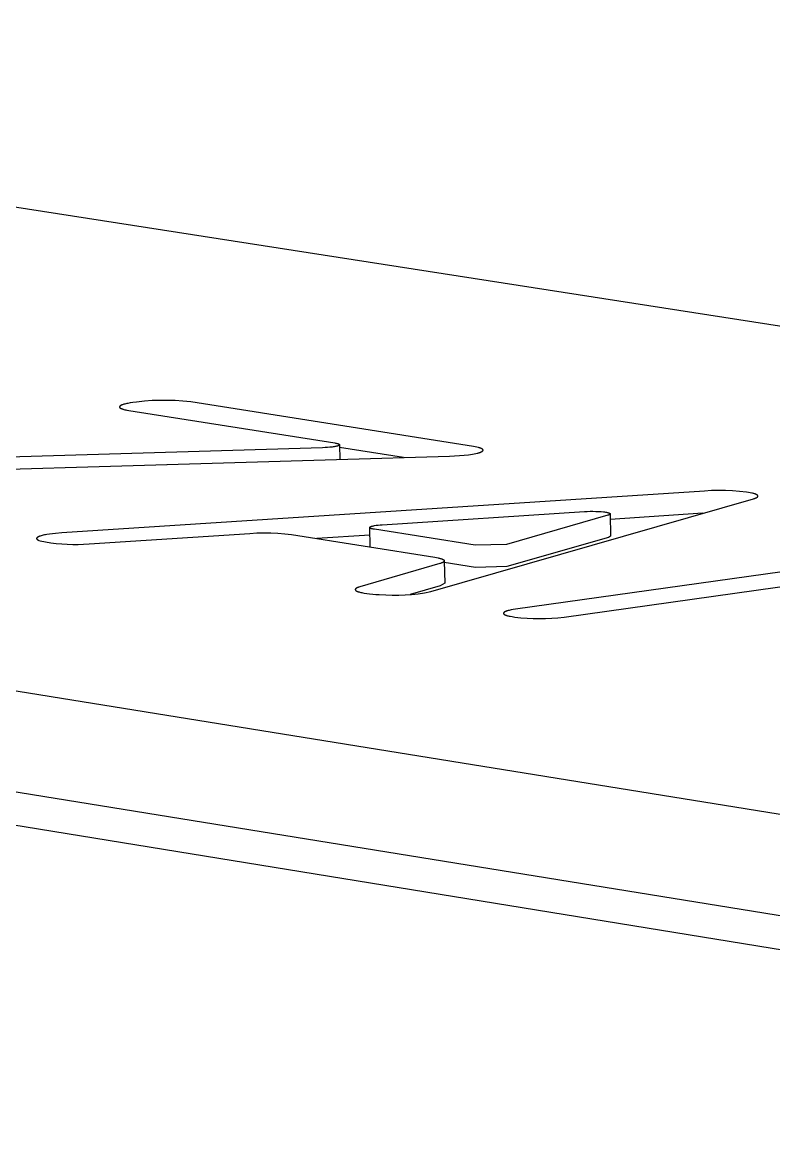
# Model space of a CAD drawing. Header units: millimetres. Extents: x 1287 to 5317, y -239 to 2577.
# Drawn here: x 2157.06 to 2182.46, y 955.5 to 993.4 of the extents above; entities that cross this region are included whole.
import ezdxf

# ---------------------------------------------------------------- set-up
doc = ezdxf.new("R2010")
doc.units = ezdxf.units.MM
doc.header["$MEASUREMENT"] = 0
doc.layers.add('Domyślny', color=7, linetype='Continuous', true_color=0x000000)
doc.layers.add('Utwórz2D linie widoczne', color=7, linetype='Continuous', true_color=0x000000)

msp = doc.modelspace()

# ---------------------------------------------------------------- linework, layer by layer
at = {"layer": 'Domyślny'}
msp.add_line((2020.561, 992.732), (2228.07, 959.308), dxfattribs=at)
at = {"layer": 'Utwórz2D linie widoczne'}
for p, q in [((2066.03, 1001.297), (2294.632, 965.694)), ((2226.588, 956.048), (2019.031, 989.711)), ((2015.368, 989.235), (2222.889, 955.502)), ((2160.46, 980.472), (2160.446, 980.468)), ((2160.488, 980.481), (2160.46, 980.472)), ((2160.519, 980.49), (2160.488, 980.481)), ((2160.552, 980.498), (2160.519, 980.49)), ((2160.588, 980.506), (2160.552, 980.498)), ((2160.625, 980.513), (2160.588, 980.506)), ((2160.705, 980.528), (2160.625, 980.513)), ((2160.789, 980.54), (2160.705, 980.528)), ((2160.92, 980.558), (2160.789, 980.54)), ((2161.181, 980.586), (2160.92, 980.558)), ((2161.442, 980.604), (2161.181, 980.586)), ((2161.703, 980.613), (2161.442, 980.604)), ((2161.965, 980.614), (2161.703, 980.613)), ((2162.226, 980.605), (2161.965, 980.614)), ((2162.487, 980.587), (2162.226, 980.605)), ((2162.748, 980.56), (2162.487, 980.587)), ((2172.317, 979.052), (2162.748, 980.56)), ((2160.342, 980.397), (2160.341, 980.396)), ((2160.341, 980.396), (2160.341, 980.394)), ((2160.341, 980.394), (2160.341, 980.393)), ((2160.341, 980.393), (2160.341, 980.392)), ((2160.341, 980.392), (2160.341, 980.391)), ((2160.341, 980.391), (2160.341, 980.39)), ((2160.341, 980.39), (2160.341, 980.388)), ((2160.341, 980.388), (2160.342, 980.387)), ((2160.343, 980.401), (2160.342, 980.399)), ((2160.342, 980.399), (2160.342, 980.398)), ((2160.342, 980.398), (2160.342, 980.397)), ((2160.342, 980.387), (2160.342, 980.386)), ((2160.342, 980.386), (2160.342, 980.385)), ((2160.342, 980.385), (2160.342, 980.383)), ((2160.342, 980.383), (2160.343, 980.382)), ((2160.344, 980.403), (2160.343, 980.402)), ((2160.343, 980.402), (2160.343, 980.401)), ((2160.343, 980.382), (2160.343, 980.381)), ((2160.343, 980.381), (2160.344, 980.38)), ((2160.345, 980.406), (2160.344, 980.404)), ((2160.344, 980.404), (2160.344, 980.403)), ((2160.344, 980.38), (2160.344, 980.379)), ((2160.344, 980.379), (2160.345, 980.377)), ((2160.346, 980.408), (2160.345, 980.407)), ((2160.345, 980.407), (2160.345, 980.406)), ((2160.345, 980.377), (2160.346, 980.376)), ((2160.347, 980.409), (2160.346, 980.408)), ((2160.346, 980.376), (2160.346, 980.375)), ((2160.346, 980.375), (2160.347, 980.374)), ((2160.348, 980.412), (2160.347, 980.41)), ((2160.347, 980.41), (2160.347, 980.409)), ((2160.347, 980.374), (2160.348, 980.373)), ((2160.349, 980.413), (2160.348, 980.412)), ((2160.348, 980.373), (2160.349, 980.371)), ((2160.35, 980.414), (2160.349, 980.413)), ((2160.349, 980.371), (2160.35, 980.37)), ((2160.351, 980.415), (2160.35, 980.414)), ((2160.35, 980.37), (2160.351, 980.369)), ((2160.352, 980.417), (2160.351, 980.415)), ((2160.351, 980.369), (2160.352, 980.368)), ((2160.353, 980.418), (2160.352, 980.417)), ((2160.352, 980.368), (2160.353, 980.367)), ((2160.355, 980.419), (2160.353, 980.418)), ((2160.353, 980.367), (2160.354, 980.365)), ((2160.354, 980.365), (2160.355, 980.364)), ((2160.356, 980.42), (2160.355, 980.419)), ((2160.355, 980.364), (2160.356, 980.363)), ((2160.357, 980.421), (2160.356, 980.42)), ((2160.356, 980.363), (2160.358, 980.362)), ((2160.358, 980.423), (2160.357, 980.421)), ((2160.36, 980.424), (2160.358, 980.423)), ((2160.358, 980.362), (2160.359, 980.361)), ((2160.359, 980.361), (2160.36, 980.359)), ((2160.361, 980.425), (2160.36, 980.424)), ((2160.36, 980.359), (2160.362, 980.358)), ((2160.364, 980.428), (2160.361, 980.425)), ((2160.362, 980.358), (2160.363, 980.357)), ((2160.363, 980.357), (2160.366, 980.355)), ((2160.367, 980.43), (2160.364, 980.428)), ((2160.366, 980.355), (2160.37, 980.352)), ((2160.371, 980.432), (2160.367, 980.43)), ((2160.37, 980.352), (2160.373, 980.35)), ((2160.375, 980.435), (2160.371, 980.432)), ((2160.373, 980.35), (2160.377, 980.348)), ((2160.378, 980.437), (2160.375, 980.435)), ((2160.377, 980.348), (2160.381, 980.346)), ((2160.383, 980.44), (2160.378, 980.437)), ((2160.381, 980.346), (2160.385, 980.343)), ((2160.387, 980.442), (2160.383, 980.44)), ((2160.385, 980.343), (2160.389, 980.341)), ((2160.391, 980.444), (2160.387, 980.442)), ((2160.389, 980.341), (2160.394, 980.339)), ((2160.396, 980.447), (2160.391, 980.444)), ((2160.394, 980.339), (2160.403, 980.334)), ((2160.401, 980.449), (2160.396, 980.447)), ((2160.411, 980.454), (2160.401, 980.449)), ((2160.403, 980.334), (2160.414, 980.33)), ((2160.422, 980.459), (2160.411, 980.454)), ((2160.414, 980.33), (2160.425, 980.326)), ((2160.434, 980.463), (2160.422, 980.459)), ((2160.425, 980.326), (2160.436, 980.322)), ((2160.446, 980.468), (2160.434, 980.463)), ((2160.436, 980.322), (2160.449, 980.317)), ((2160.449, 980.317), (2160.461, 980.313)), ((2160.461, 980.313), (2160.489, 980.305)), ((2160.489, 980.305), (2160.519, 980.298)), ((2160.519, 980.298), (2160.551, 980.291)), ((2160.551, 980.291), (2160.585, 980.284)), ((2160.585, 980.284), (2160.657, 980.271)), ((2160.657, 980.271), (2167.619, 979.173)), ((2167.211, 979.011), (2144.716, 978.341)), ((2167.294, 979.015), (2167.211, 979.011)), ((2167.377, 979.019), (2167.294, 979.015)), ((2167.456, 979.026), (2167.377, 979.019)), ((2167.531, 979.034), (2167.456, 979.026)), ((2167.565, 979.039), (2167.531, 979.034)), ((2167.597, 979.044), (2167.565, 979.039)), ((2167.627, 979.049), (2167.597, 979.044)), ((2167.619, 979.173), (2167.646, 979.168)), ((2167.654, 979.055), (2167.627, 979.049)), ((2167.646, 979.168), (2167.671, 979.163)), ((2167.679, 979.06), (2167.654, 979.055)), ((2167.671, 979.163), (2167.693, 979.158)), ((2167.69, 979.063), (2167.679, 979.06)), ((2167.701, 979.066), (2167.69, 979.063)), ((2167.693, 979.158), (2167.704, 979.156)), ((2167.71, 979.069), (2167.701, 979.066)), ((2167.704, 979.156), (2167.714, 979.153)), ((2167.72, 979.072), (2167.71, 979.069)), ((2167.714, 979.153), (2167.723, 979.15)), ((2167.728, 979.075), (2167.72, 979.072)), ((2167.723, 979.15), (2167.732, 979.147)), ((2167.736, 979.078), (2167.728, 979.075)), ((2167.732, 979.147), (2167.74, 979.144)), ((2167.743, 979.081), (2167.736, 979.078)), ((2167.74, 979.144), (2167.743, 979.143)), ((2167.743, 979.143), (2167.747, 979.141)), ((2167.746, 979.082), (2167.743, 979.081)), ((2167.75, 979.084), (2167.746, 979.082)), ((2167.747, 979.141), (2167.75, 979.14)), ((2167.75, 979.14), (2167.753, 979.138)), ((2167.753, 979.085), (2167.75, 979.084)), ((2167.753, 979.138), (2167.756, 979.136)), ((2167.756, 979.087), (2167.753, 979.085)), ((2167.756, 979.136), (2167.759, 979.135)), ((2167.758, 979.088), (2167.756, 979.087)), ((2167.761, 979.09), (2167.758, 979.088)), ((2167.759, 979.135), (2167.762, 979.133)), ((2167.763, 979.091), (2167.761, 979.09)), ((2167.762, 979.133), (2167.763, 979.133)), ((2167.763, 979.133), (2167.764, 979.132)), ((2167.764, 979.092), (2167.763, 979.091)), ((2167.764, 979.132), (2167.765, 979.131)), ((2167.766, 979.093), (2167.764, 979.092)), ((2167.765, 979.131), (2167.767, 979.13)), ((2167.767, 979.094), (2167.766, 979.093)), ((2167.767, 979.13), (2167.768, 979.129)), ((2167.768, 979.095), (2167.767, 979.094)), ((2167.768, 979.129), (2167.769, 979.129)), ((2167.769, 979.095), (2167.768, 979.095)), ((2167.769, 979.129), (2167.77, 979.128)), ((2167.77, 979.097), (2167.769, 979.096)), ((2167.769, 979.096), (2167.769, 979.095)), ((2167.77, 979.128), (2167.77, 979.127)), ((2167.77, 979.127), (2167.771, 979.126)), ((2167.771, 979.098), (2167.77, 979.097)), ((2167.771, 979.126), (2167.772, 979.125)), ((2167.772, 979.099), (2167.771, 979.098)), ((2167.772, 979.125), (2167.773, 979.125)), ((2167.773, 979.099), (2167.772, 979.099)), ((2167.773, 979.125), (2167.774, 979.124)), ((2167.774, 979.101), (2167.773, 979.1)), ((2167.773, 979.1), (2167.773, 979.099)), ((2167.774, 979.124), (2167.774, 979.123)), ((2167.774, 979.123), (2167.774, 979.123)), ((2167.774, 979.123), (2167.775, 979.123)), ((2167.775, 979.102), (2167.774, 979.101)), ((2167.774, 979.101), (2167.774, 979.101)), ((2167.775, 979.123), (2167.775, 979.122)), ((2167.775, 979.122), (2167.775, 979.122)), ((2167.775, 979.122), (2167.775, 979.121)), ((2167.775, 979.121), (2167.776, 979.121)), ((2167.776, 979.103), (2167.775, 979.103)), ((2167.775, 979.103), (2167.775, 979.102)), ((2167.775, 979.102), (2167.775, 979.102)), ((2167.776, 979.121), (2167.776, 979.12)), ((2167.776, 979.12), (2167.776, 979.12)), ((2167.776, 979.12), (2167.776, 979.12)), ((2167.776, 979.12), (2167.777, 979.119)), ((2167.777, 979.105), (2167.776, 979.104)), ((2167.776, 979.104), (2167.776, 979.104)), ((2167.776, 979.104), (2167.776, 979.103)), ((2167.776, 979.103), (2167.776, 979.103)), ((2167.777, 979.119), (2167.777, 979.119)), ((2167.777, 979.119), (2167.777, 979.118)), ((2167.777, 979.118), (2167.777, 979.118)), ((2167.777, 979.118), (2167.777, 979.118)), ((2167.777, 979.118), (2167.778, 979.117)), ((2167.778, 979.107), (2167.777, 979.107)), ((2167.777, 979.107), (2167.777, 979.106)), ((2167.777, 979.106), (2167.777, 979.106)), ((2167.777, 979.106), (2167.777, 979.105)), ((2167.777, 979.105), (2167.777, 979.105)), ((2167.777, 979.105), (2167.777, 979.105)), ((2167.778, 979.117), (2167.778, 979.117)), ((2167.778, 979.117), (2167.778, 979.116)), ((2167.778, 979.116), (2167.778, 979.116)), ((2167.778, 979.116), (2167.778, 979.116)), ((2167.778, 979.116), (2167.778, 979.115)), ((2167.778, 979.115), (2167.778, 979.115)), ((2167.778, 979.115), (2167.778, 979.114)), ((2167.778, 979.114), (2167.778, 979.114)), ((2167.778, 979.114), (2167.778, 979.114)), ((2167.778, 979.114), (2167.778, 979.113)), ((2167.778, 979.113), (2167.779, 979.113)), ((2167.779, 979.111), (2167.778, 979.111)), ((2167.778, 979.111), (2167.778, 979.11)), ((2167.778, 979.11), (2167.778, 979.11)), ((2167.778, 979.11), (2167.778, 979.109)), ((2167.778, 979.109), (2167.778, 979.109)), ((2167.778, 979.109), (2167.778, 979.109)), ((2167.778, 979.109), (2167.778, 979.108)), ((2167.778, 979.108), (2167.778, 979.108)), ((2167.778, 979.108), (2167.778, 979.107)), ((2167.778, 979.107), (2167.778, 979.107)), ((2167.779, 979.113), (2167.779, 979.112)), ((2167.779, 979.112), (2167.779, 979.112)), ((2167.779, 979.112), (2167.779, 979.112)), ((2167.779, 979.112), (2167.779, 979.111)), ((2167.779, 979.109), (2167.789, 978.617)), ((2169.942, 978.682), (2167.78, 979.023)), ((2172.37, 979.043), (2172.317, 979.052)), ((2172.42, 979.033), (2172.37, 979.043)), ((2172.465, 979.023), (2172.42, 979.033)), ((2172.486, 979.017), (2172.465, 979.023)), ((2172.506, 979.012), (2172.486, 979.017)), ((2172.525, 979.006), (2172.506, 979.012)), ((2172.542, 979), (2172.525, 979.006)), ((2172.558, 978.994), (2172.542, 979)), ((2172.565, 978.991), (2172.558, 978.994)), ((2172.573, 978.988), (2172.565, 978.991)), ((2172.579, 978.985), (2172.573, 978.988)), ((2172.586, 978.982), (2172.579, 978.985)), ((2172.592, 978.979), (2172.586, 978.982)), ((2172.597, 978.976), (2172.592, 978.979)), ((2172.603, 978.973), (2172.597, 978.976)), ((2172.605, 978.971), (2172.603, 978.973)), ((2172.608, 978.97), (2172.605, 978.971)), ((2172.61, 978.968), (2172.608, 978.97)), ((2172.612, 978.966), (2172.61, 978.968)), ((2172.614, 978.965), (2172.612, 978.966)), ((2172.616, 978.963), (2172.614, 978.965)), ((2172.618, 978.962), (2172.616, 978.963)), ((2172.62, 978.96), (2172.618, 978.962)), ((2172.622, 978.958), (2172.62, 978.96)), ((2172.623, 978.957), (2172.622, 978.958)), ((2172.625, 978.955), (2172.623, 978.957)), ((2172.626, 978.954), (2172.625, 978.955)), ((2148.968, 978.056), (2171.503, 978.728)), ((2171.503, 978.728), (2171.669, 978.735)), ((2171.669, 978.735), (2171.835, 978.745)), ((2171.835, 978.745), (2171.994, 978.758)), ((2171.994, 978.758), (2172.142, 978.775)), ((2172.142, 978.775), (2172.21, 978.784)), ((2172.21, 978.784), (2172.275, 978.794)), ((2172.275, 978.794), (2172.334, 978.804)), ((2172.334, 978.804), (2172.389, 978.815)), ((2172.389, 978.815), (2172.438, 978.826)), ((2172.438, 978.826), (2172.46, 978.832)), ((2172.46, 978.832), (2172.481, 978.838)), ((2172.481, 978.838), (2172.501, 978.844)), ((2172.501, 978.844), (2172.519, 978.849)), ((2172.519, 978.849), (2172.536, 978.855)), ((2172.536, 978.855), (2172.552, 978.861)), ((2172.552, 978.861), (2172.559, 978.864)), ((2172.559, 978.864), (2172.566, 978.867)), ((2172.566, 978.867), (2172.573, 978.87)), ((2172.573, 978.87), (2172.579, 978.873)), ((2172.579, 978.873), (2172.585, 978.876)), ((2172.585, 978.876), (2172.591, 978.879)), ((2172.591, 978.879), (2172.596, 978.882)), ((2172.596, 978.882), (2172.602, 978.886)), ((2172.602, 978.886), (2172.606, 978.889)), ((2172.606, 978.889), (2172.609, 978.89)), ((2172.609, 978.89), (2172.611, 978.892)), ((2172.611, 978.892), (2172.613, 978.893)), ((2172.613, 978.893), (2172.615, 978.895)), ((2172.615, 978.895), (2172.617, 978.897)), ((2172.617, 978.897), (2172.619, 978.898)), ((2172.619, 978.898), (2172.62, 978.9)), ((2172.62, 978.9), (2172.622, 978.901)), ((2172.622, 978.901), (2172.624, 978.903)), ((2172.624, 978.903), (2172.625, 978.905)), ((2172.625, 978.905), (2172.627, 978.906)), ((2172.627, 978.953), (2172.626, 978.954)), ((2172.628, 978.952), (2172.627, 978.953)), ((2172.627, 978.906), (2172.628, 978.908)), ((2172.628, 978.951), (2172.628, 978.952)), ((2172.629, 978.95), (2172.628, 978.951)), ((2172.628, 978.909), (2172.629, 978.91)), ((2172.628, 978.908), (2172.628, 978.909)), ((2172.629, 978.949), (2172.629, 978.95)), ((2172.63, 978.949), (2172.629, 978.949)), ((2172.629, 978.91), (2172.63, 978.91)), ((2172.631, 978.948), (2172.63, 978.949)), ((2172.63, 978.911), (2172.631, 978.912)), ((2172.63, 978.91), (2172.63, 978.911)), ((2172.631, 978.947), (2172.631, 978.948)), ((2172.632, 978.946), (2172.631, 978.947)), ((2172.631, 978.913), (2172.632, 978.914)), ((2172.631, 978.912), (2172.631, 978.913)), ((2172.632, 978.945), (2172.632, 978.946)), ((2172.633, 978.945), (2172.632, 978.945)), ((2172.632, 978.914), (2172.633, 978.915)), ((2172.632, 978.914), (2172.632, 978.914)), ((2172.633, 978.944), (2172.633, 978.945)), ((2172.633, 978.943), (2172.633, 978.944)), ((2172.634, 978.942), (2172.633, 978.943)), ((2172.633, 978.917), (2172.634, 978.918)), ((2172.633, 978.916), (2172.633, 978.917)), ((2172.633, 978.915), (2172.633, 978.916)), ((2172.634, 978.941), (2172.634, 978.942)), ((2172.635, 978.94), (2172.634, 978.941)), ((2172.634, 978.941), (2172.634, 978.941)), ((2172.634, 978.919), (2172.635, 978.92)), ((2172.634, 978.918), (2172.634, 978.919)), ((2172.634, 978.918), (2172.634, 978.918)), ((2172.635, 978.939), (2172.635, 978.94)), ((2172.635, 978.938), (2172.635, 978.939)), ((2172.635, 978.937), (2172.635, 978.938)), ((2172.636, 978.936), (2172.635, 978.937)), ((2172.635, 978.922), (2172.635, 978.923)), ((2172.635, 978.923), (2172.636, 978.923)), ((2172.635, 978.921), (2172.635, 978.922)), ((2172.635, 978.92), (2172.635, 978.921)), ((2172.636, 978.935), (2172.636, 978.936)), ((2172.636, 978.936), (2172.636, 978.936)), ((2172.636, 978.934), (2172.636, 978.935)), ((2172.636, 978.933), (2172.636, 978.934)), ((2172.636, 978.932), (2172.636, 978.933)), ((2172.636, 978.931), (2172.636, 978.932)), ((2172.636, 978.932), (2172.636, 978.932)), ((2172.636, 978.93), (2172.636, 978.931)), ((2172.636, 978.929), (2172.636, 978.93)), ((2172.636, 978.928), (2172.636, 978.929)), ((2172.636, 978.927), (2172.636, 978.928)), ((2172.636, 978.926), (2172.636, 978.927)), ((2172.636, 978.927), (2172.636, 978.927)), ((2172.636, 978.925), (2172.636, 978.926)), ((2172.636, 978.924), (2172.636, 978.925)), ((2172.636, 978.923), (2172.636, 978.924)), ((2180.128, 977.546), (2158.389, 976.13)), ((2180.364, 977.559), (2180.128, 977.546)), ((2180.6, 977.565), (2180.364, 977.559)), ((2180.837, 977.562), (2180.6, 977.565)), ((2181.073, 977.552), (2180.837, 977.562)), ((2181.309, 977.534), (2181.073, 977.552)), ((2181.544, 977.508), (2181.309, 977.534)), ((2181.615, 977.497), (2181.544, 977.508)), ((2181.673, 977.487), (2181.615, 977.497)), ((2181.728, 977.477), (2181.673, 977.487)), ((2181.753, 977.471), (2181.728, 977.477)), ((2181.777, 977.465), (2181.753, 977.471)), ((2181.799, 977.459), (2181.777, 977.465)), ((2181.82, 977.453), (2181.799, 977.459)), ((2181.839, 977.446), (2181.82, 977.453)), ((2181.848, 977.443), (2181.839, 977.446)), ((2181.857, 977.44), (2181.848, 977.443)), ((2181.865, 977.436), (2181.857, 977.44)), ((2170.871, 974.142), (2181.784, 977.285)), ((2181.784, 977.285), (2181.805, 977.291)), ((2181.805, 977.291), (2181.824, 977.298)), ((2181.824, 977.298), (2181.842, 977.304)), ((2181.842, 977.304), (2181.851, 977.308)), ((2181.851, 977.308), (2181.859, 977.311)), ((2181.859, 977.311), (2181.867, 977.314)), ((2181.873, 977.433), (2181.865, 977.436)), ((2181.867, 977.314), (2181.874, 977.318)), ((2181.88, 977.429), (2181.873, 977.433)), ((2181.874, 977.318), (2181.881, 977.321)), ((2181.887, 977.426), (2181.88, 977.429)), ((2181.881, 977.321), (2181.888, 977.325)), ((2181.894, 977.422), (2181.887, 977.426)), ((2181.888, 977.325), (2181.894, 977.328)), ((2181.897, 977.421), (2181.894, 977.422)), ((2181.894, 977.328), (2181.897, 977.33)), ((2181.9, 977.419), (2181.897, 977.421)), ((2181.897, 977.33), (2181.9, 977.332)), ((2181.903, 977.417), (2181.9, 977.419)), ((2181.9, 977.332), (2181.903, 977.334)), ((2181.905, 977.415), (2181.903, 977.417)), ((2181.903, 977.334), (2181.905, 977.335)), ((2181.908, 977.414), (2181.905, 977.415)), ((2181.905, 977.335), (2181.908, 977.337)), ((2181.91, 977.412), (2181.908, 977.414)), ((2181.908, 977.337), (2181.91, 977.339)), ((2181.913, 977.41), (2181.91, 977.412)), ((2181.91, 977.339), (2181.913, 977.341)), ((2181.915, 977.408), (2181.913, 977.41)), ((2181.913, 977.341), (2181.915, 977.343)), ((2181.917, 977.406), (2181.915, 977.408)), ((2181.915, 977.343), (2181.917, 977.344)), ((2181.919, 977.405), (2181.917, 977.406)), ((2181.917, 977.344), (2181.919, 977.346)), ((2181.921, 977.403), (2181.919, 977.405)), ((2181.919, 977.346), (2181.921, 977.348)), ((2181.922, 977.402), (2181.921, 977.403)), ((2181.921, 977.348), (2181.922, 977.35)), ((2181.923, 977.401), (2181.922, 977.402)), ((2181.922, 977.35), (2181.923, 977.351)), ((2181.923, 977.4), (2181.923, 977.401)), ((2181.924, 977.399), (2181.923, 977.4)), ((2181.923, 977.351), (2181.924, 977.352)), ((2181.925, 977.398), (2181.924, 977.399)), ((2181.924, 977.352), (2181.925, 977.353)), ((2181.926, 977.397), (2181.925, 977.398)), ((2181.925, 977.353), (2181.926, 977.353)), ((2181.927, 977.396), (2181.926, 977.397)), ((2181.926, 977.397), (2181.926, 977.397)), ((2181.926, 977.354), (2181.927, 977.355)), ((2181.926, 977.353), (2181.926, 977.354)), ((2181.928, 977.395), (2181.927, 977.396)), ((2181.927, 977.355), (2181.928, 977.356)), ((2181.928, 977.394), (2181.928, 977.395)), ((2181.929, 977.393), (2181.928, 977.394)), ((2181.928, 977.357), (2181.929, 977.358)), ((2181.928, 977.356), (2181.928, 977.357)), ((2181.929, 977.392), (2181.929, 977.393)), ((2181.93, 977.391), (2181.929, 977.392)), ((2181.929, 977.359), (2181.93, 977.36)), ((2181.929, 977.358), (2181.929, 977.359)), ((2181.931, 977.39), (2181.93, 977.391)), ((2181.93, 977.361), (2181.931, 977.362)), ((2181.93, 977.36), (2181.93, 977.361)), ((2181.931, 977.389), (2181.931, 977.39)), ((2181.931, 977.388), (2181.931, 977.389)), ((2181.932, 977.387), (2181.931, 977.388)), ((2181.931, 977.362), (2181.931, 977.363)), ((2181.931, 977.363), (2181.932, 977.363)), ((2181.932, 977.386), (2181.932, 977.387)), ((2181.933, 977.386), (2181.932, 977.386)), ((2181.932, 977.365), (2181.933, 977.366)), ((2181.932, 977.364), (2181.932, 977.365)), ((2181.932, 977.363), (2181.932, 977.364)), ((2181.933, 977.385), (2181.933, 977.386)), ((2181.933, 977.384), (2181.933, 977.385)), ((2181.933, 977.383), (2181.933, 977.384)), ((2181.934, 977.382), (2181.933, 977.383)), ((2181.933, 977.368), (2181.934, 977.369)), ((2181.933, 977.367), (2181.933, 977.368)), ((2181.933, 977.366), (2181.933, 977.367)), ((2181.934, 977.381), (2181.934, 977.382)), ((2181.934, 977.38), (2181.934, 977.381)), ((2181.934, 977.379), (2181.934, 977.38)), ((2181.934, 977.378), (2181.934, 977.379)), ((2181.934, 977.377), (2181.934, 977.378)), ((2181.934, 977.376), (2181.934, 977.377)), ((2181.934, 977.375), (2181.934, 977.376)), ((2181.934, 977.374), (2181.934, 977.375)), ((2181.934, 977.375), (2181.934, 977.375)), ((2181.934, 977.373), (2181.934, 977.374)), ((2181.934, 977.372), (2181.934, 977.373)), ((2181.934, 977.371), (2181.934, 977.372)), ((2181.934, 977.37), (2181.934, 977.371)), ((2181.934, 977.369), (2181.934, 977.37)), ((2169.225, 976.406), (2176.068, 976.852)), ((2176.86, 976.727), (2173.426, 975.74)), ((2176.068, 976.852), (2176.157, 976.857)), ((2176.157, 976.857), (2176.253, 976.86)), ((2176.253, 976.86), (2176.352, 976.861)), ((2176.352, 976.861), (2176.45, 976.859)), ((2176.45, 976.859), (2176.545, 976.855)), ((2176.545, 976.855), (2176.633, 976.85)), ((2176.633, 976.85), (2176.711, 976.842)), ((2176.711, 976.842), (2176.745, 976.838)), ((2176.745, 976.838), (2176.777, 976.833)), ((2176.777, 976.833), (2176.806, 976.828)), ((2176.806, 976.828), (2176.833, 976.823)), ((2176.833, 976.823), (2176.846, 976.82)), ((2176.846, 976.82), (2176.857, 976.817)), ((2176.857, 976.817), (2176.869, 976.814)), ((2176.871, 976.73), (2176.86, 976.727)), ((2176.869, 976.814), (2176.879, 976.811)), ((2176.88, 976.733), (2176.871, 976.73)), ((2176.879, 976.811), (2176.889, 976.807)), ((2176.889, 976.736), (2176.88, 976.733)), ((2176.889, 976.807), (2176.893, 976.806)), ((2176.894, 976.738), (2176.889, 976.736)), ((2176.893, 976.806), (2176.898, 976.804)), ((2176.898, 976.74), (2176.894, 976.738)), ((2176.898, 976.804), (2176.902, 976.802)), ((2176.902, 976.741), (2176.898, 976.74)), ((2176.902, 976.802), (2176.906, 976.801)), ((2176.906, 976.743), (2176.902, 976.741)), ((2176.906, 976.801), (2176.909, 976.799)), ((2176.909, 976.745), (2176.906, 976.743)), ((2176.909, 976.799), (2176.913, 976.797)), ((2176.912, 976.747), (2176.909, 976.745)), ((2176.916, 976.748), (2176.912, 976.747)), ((2176.913, 976.797), (2176.916, 976.796)), ((2176.916, 976.796), (2176.917, 976.795)), ((2176.917, 976.749), (2176.916, 976.748)), ((2176.917, 976.795), (2176.919, 976.794)), ((2176.918, 976.75), (2176.917, 976.749)), ((2176.92, 976.751), (2176.918, 976.75)), ((2176.919, 976.794), (2176.92, 976.793)), ((2176.92, 976.793), (2176.922, 976.792)), ((2176.921, 976.752), (2176.92, 976.751)), ((2176.922, 976.753), (2176.921, 976.752)), ((2176.922, 976.792), (2176.923, 976.791)), ((2176.924, 976.754), (2176.922, 976.753)), ((2176.923, 976.791), (2176.924, 976.79)), ((2176.924, 976.79), (2176.925, 976.789)), ((2176.925, 976.755), (2176.924, 976.754)), ((2176.925, 976.789), (2176.926, 976.788)), ((2176.926, 976.756), (2176.925, 976.755)), ((2176.926, 976.788), (2176.927, 976.788)), ((2176.927, 976.756), (2176.926, 976.756)), ((2176.927, 976.788), (2176.928, 976.787)), ((2176.928, 976.757), (2176.927, 976.756)), ((2176.928, 976.787), (2176.929, 976.786)), ((2176.929, 976.758), (2176.928, 976.757)), ((2176.929, 976.786), (2176.93, 976.785)), ((2176.93, 976.759), (2176.929, 976.758)), ((2176.93, 976.785), (2176.93, 976.785)), ((2176.93, 976.785), (2176.931, 976.784)), ((2176.931, 976.76), (2176.93, 976.76)), ((2176.93, 976.76), (2176.93, 976.759)), ((2176.931, 976.784), (2176.931, 976.784)), ((2176.931, 976.784), (2176.931, 976.784)), ((2176.931, 976.784), (2176.932, 976.783)), ((2176.932, 976.761), (2176.931, 976.761)), ((2176.931, 976.761), (2176.931, 976.761)), ((2176.931, 976.761), (2176.931, 976.76)), ((2176.932, 976.783), (2176.932, 976.783)), ((2176.932, 976.783), (2176.932, 976.782)), ((2176.932, 976.782), (2176.933, 976.782)), ((2176.933, 976.763), (2176.932, 976.762)), ((2176.932, 976.762), (2176.932, 976.762)), ((2176.932, 976.762), (2176.932, 976.761)), ((2176.933, 976.782), (2176.933, 976.781)), ((2176.933, 976.781), (2176.933, 976.781)), ((2176.933, 976.781), (2176.934, 976.78)), ((2176.934, 976.764), (2176.933, 976.764)), ((2176.933, 976.764), (2176.933, 976.763)), ((2176.933, 976.763), (2176.933, 976.763)), ((2176.934, 976.78), (2176.934, 976.78)), ((2176.934, 976.78), (2176.934, 976.779)), ((2176.934, 976.779), (2176.934, 976.779)), ((2176.934, 976.779), (2176.934, 976.778)), ((2176.934, 976.778), (2176.935, 976.778)), ((2176.935, 976.767), (2176.934, 976.766)), ((2176.934, 976.766), (2176.934, 976.766)), ((2176.934, 976.766), (2176.934, 976.765)), ((2176.934, 976.765), (2176.934, 976.765)), ((2176.934, 976.765), (2176.934, 976.764)), ((2176.935, 976.778), (2176.935, 976.778)), ((2176.935, 976.778), (2176.935, 976.777)), ((2176.935, 976.777), (2176.935, 976.777)), ((2176.935, 976.777), (2176.935, 976.776)), ((2176.935, 976.776), (2176.935, 976.776)), ((2176.935, 976.776), (2176.936, 976.775)), ((2176.936, 976.769), (2176.935, 976.769)), ((2176.935, 976.769), (2176.935, 976.768)), ((2176.935, 976.768), (2176.935, 976.768)), ((2176.935, 976.768), (2176.935, 976.767)), ((2176.935, 976.767), (2176.935, 976.767)), ((2176.935, 976.767), (2176.935, 976.767)), ((2176.936, 976.775), (2176.936, 976.775)), ((2176.936, 976.775), (2176.936, 976.774)), ((2176.936, 976.774), (2176.936, 976.774)), ((2176.936, 976.774), (2176.936, 976.773)), ((2176.936, 976.773), (2176.936, 976.773)), ((2176.936, 976.773), (2176.936, 976.772)), ((2176.936, 976.772), (2176.936, 976.772)), ((2176.936, 976.772), (2176.936, 976.772)), ((2176.936, 976.772), (2176.936, 976.771)), ((2176.936, 976.771), (2176.936, 976.771)), ((2176.936, 976.771), (2176.936, 976.77)), ((2176.936, 976.77), (2176.936, 976.77)), ((2176.936, 976.77), (2176.936, 976.769)), ((2176.936, 976.768), (2176.951, 976.022)), ((2180.074, 976.793), (2176.939, 976.588)), ((2168.802, 976.315), (2168.802, 976.316)), ((2168.802, 976.316), (2168.802, 976.316)), ((2168.802, 976.316), (2168.803, 976.316)), ((2168.802, 976.314), (2168.802, 976.315)), ((2168.802, 976.315), (2168.802, 976.315)), ((2168.802, 976.313), (2168.802, 976.314)), ((2168.802, 976.314), (2168.802, 976.314)), ((2168.802, 976.314), (2168.802, 976.314)), ((2168.802, 976.312), (2168.802, 976.313)), ((2168.802, 976.313), (2168.802, 976.313)), ((2168.802, 976.313), (2168.802, 976.313)), ((2168.802, 976.311), (2168.802, 976.312)), ((2168.802, 976.312), (2168.802, 976.312)), ((2168.802, 976.312), (2168.802, 976.312)), ((2168.802, 976.31), (2168.802, 976.311)), ((2168.802, 976.311), (2168.802, 976.311)), ((2168.802, 976.309), (2168.802, 976.31)), ((2168.802, 976.31), (2168.802, 976.31)), ((2168.802, 976.31), (2168.802, 976.31)), ((2168.802, 976.308), (2168.802, 976.309)), ((2168.802, 976.309), (2168.802, 976.309)), ((2168.802, 976.309), (2168.802, 976.309)), ((2168.803, 976.308), (2168.802, 976.308)), ((2168.802, 976.308), (2168.802, 976.308)), ((2168.815, 975.654), (2168.802, 976.308)), ((2168.803, 976.318), (2168.803, 976.319)), ((2168.803, 976.319), (2168.804, 976.319)), ((2168.803, 976.317), (2168.803, 976.318)), ((2168.803, 976.318), (2168.803, 976.318)), ((2168.803, 976.318), (2168.803, 976.318)), ((2168.803, 976.316), (2168.803, 976.317)), ((2168.803, 976.317), (2168.803, 976.317)), ((2168.803, 976.317), (2168.803, 976.317)), ((2168.803, 976.307), (2168.803, 976.308)), ((2168.803, 976.306), (2168.803, 976.307)), ((2168.803, 976.307), (2168.803, 976.307)), ((2168.803, 976.305), (2168.803, 976.306)), ((2168.803, 976.306), (2168.803, 976.306)), ((2168.803, 976.306), (2168.803, 976.306)), ((2168.804, 976.305), (2168.803, 976.305)), ((2168.804, 976.32), (2168.804, 976.321)), ((2168.804, 976.321), (2168.805, 976.321)), ((2168.804, 976.319), (2168.804, 976.32)), ((2168.804, 976.32), (2168.804, 976.32)), ((2168.804, 976.32), (2168.804, 976.32)), ((2168.804, 976.304), (2168.804, 976.305)), ((2168.804, 976.305), (2168.804, 976.305)), ((2168.805, 976.303), (2168.804, 976.304)), ((2168.804, 976.304), (2168.804, 976.304)), ((2168.804, 976.304), (2168.804, 976.304)), ((2168.805, 976.322), (2168.806, 976.323)), ((2168.805, 976.321), (2168.805, 976.322)), ((2168.805, 976.321), (2168.805, 976.321)), ((2168.805, 976.302), (2168.805, 976.303)), ((2168.805, 976.303), (2168.805, 976.303)), ((2168.805, 976.303), (2168.805, 976.303)), ((2168.806, 976.302), (2168.805, 976.302)), ((2168.806, 976.323), (2168.807, 976.324)), ((2168.806, 976.323), (2168.806, 976.323)), ((2168.806, 976.301), (2168.806, 976.302)), ((2168.807, 976.3), (2168.806, 976.301)), ((2168.807, 976.324), (2168.808, 976.325)), ((2168.808, 976.325), (2168.808, 976.326)), ((2168.808, 976.326), (2168.809, 976.326)), ((2168.809, 976.326), (2168.81, 976.327)), ((2168.81, 976.327), (2168.811, 976.328)), ((2168.811, 976.328), (2168.812, 976.329)), ((2168.811, 976.328), (2168.811, 976.328)), ((2168.812, 976.329), (2168.813, 976.33)), ((2168.813, 976.33), (2168.814, 976.331)), ((2168.814, 976.331), (2168.815, 976.331)), ((2168.815, 976.331), (2168.816, 976.332)), ((2168.816, 976.332), (2168.818, 976.333)), ((2168.818, 976.333), (2168.82, 976.335)), ((2168.82, 976.335), (2168.822, 976.336)), ((2168.822, 976.336), (2168.825, 976.337)), ((2168.825, 976.337), (2168.827, 976.339)), ((2168.827, 976.339), (2168.83, 976.34)), ((2168.83, 976.34), (2168.833, 976.342)), ((2168.833, 976.342), (2168.836, 976.343)), ((2168.836, 976.343), (2168.839, 976.344)), ((2168.839, 976.344), (2168.846, 976.347)), ((2168.846, 976.347), (2168.853, 976.35)), ((2168.853, 976.35), (2168.861, 976.352)), ((2168.861, 976.352), (2168.869, 976.355)), ((2168.869, 976.355), (2168.878, 976.358)), ((2168.878, 976.358), (2168.898, 976.363)), ((2168.898, 976.363), (2168.919, 976.368)), ((2168.919, 976.368), (2168.943, 976.373)), ((2168.943, 976.373), (2168.969, 976.378)), ((2168.969, 976.378), (2169.026, 976.387)), ((2169.026, 976.387), (2169.088, 976.394)), ((2169.088, 976.394), (2169.156, 976.401)), ((2169.156, 976.401), (2169.225, 976.406)), ((2157.538, 975.944), (2157.537, 975.943)), ((2157.537, 975.943), (2157.537, 975.942)), ((2157.537, 975.942), (2157.537, 975.94)), ((2157.537, 975.94), (2157.537, 975.939)), ((2157.537, 975.939), (2157.537, 975.938)), ((2157.537, 975.938), (2157.538, 975.937)), ((2157.539, 975.949), (2157.538, 975.948)), ((2157.538, 975.948), (2157.538, 975.946)), ((2157.538, 975.946), (2157.538, 975.945)), ((2157.538, 975.945), (2157.538, 975.944)), ((2157.538, 975.937), (2157.538, 975.936)), ((2157.538, 975.936), (2157.538, 975.935)), ((2157.538, 975.935), (2157.538, 975.934)), ((2157.538, 975.934), (2157.539, 975.932)), ((2157.54, 975.952), (2157.539, 975.951)), ((2157.539, 975.951), (2157.539, 975.95)), ((2157.539, 975.95), (2157.539, 975.949)), ((2157.539, 975.932), (2157.539, 975.931)), ((2157.539, 975.931), (2157.539, 975.93)), ((2157.539, 975.93), (2157.54, 975.929)), ((2157.541, 975.955), (2157.54, 975.953)), ((2157.54, 975.953), (2157.54, 975.952)), ((2157.54, 975.929), (2157.54, 975.928)), ((2157.54, 975.928), (2157.541, 975.927)), ((2157.542, 975.956), (2157.541, 975.955)), ((2157.541, 975.927), (2157.541, 975.926)), ((2157.541, 975.926), (2157.542, 975.924)), ((2157.543, 975.958), (2157.542, 975.957)), ((2157.542, 975.957), (2157.542, 975.956)), ((2157.542, 975.924), (2157.543, 975.923)), ((2157.544, 975.959), (2157.543, 975.958)), ((2157.543, 975.923), (2157.543, 975.922)), ((2157.543, 975.922), (2157.544, 975.921)), ((2157.545, 975.961), (2157.544, 975.959)), ((2157.546, 975.963), (2157.545, 975.962)), ((2157.545, 975.962), (2157.545, 975.961)), ((2157.547, 975.964), (2157.546, 975.963)), ((2157.548, 975.965), (2157.547, 975.964)), ((2157.549, 975.967), (2157.548, 975.965)), ((2157.551, 975.968), (2157.549, 975.967)), ((2157.552, 975.969), (2157.551, 975.968)), ((2157.553, 975.97), (2157.552, 975.969)), ((2157.554, 975.971), (2157.553, 975.97)), ((2157.556, 975.973), (2157.554, 975.971)), ((2157.557, 975.974), (2157.556, 975.973)), ((2157.56, 975.976), (2157.557, 975.974)), ((2157.563, 975.979), (2157.56, 975.976)), ((2157.566, 975.981), (2157.563, 975.979)), ((2157.57, 975.983), (2157.566, 975.981)), ((2157.574, 975.986), (2157.57, 975.983)), ((2157.578, 975.988), (2157.574, 975.986)), ((2157.582, 975.991), (2157.578, 975.988)), ((2157.586, 975.993), (2157.582, 975.991)), ((2157.591, 975.995), (2157.586, 975.993)), ((2157.601, 976), (2157.591, 975.995)), ((2157.611, 976.005), (2157.601, 976)), ((2157.623, 976.01), (2157.611, 976.005)), ((2157.635, 976.014), (2157.623, 976.01)), ((2157.648, 976.019), (2157.635, 976.014)), ((2157.662, 976.024), (2157.648, 976.019)), ((2157.692, 976.033), (2157.662, 976.024)), ((2157.725, 976.042), (2157.692, 976.033)), ((2157.76, 976.05), (2157.725, 976.042)), ((2157.799, 976.059), (2157.76, 976.05)), ((2157.84, 976.067), (2157.799, 976.059)), ((2157.883, 976.074), (2157.84, 976.067)), ((2157.975, 976.089), (2157.883, 976.074)), ((2158.073, 976.101), (2157.975, 976.089)), ((2158.176, 976.112), (2158.073, 976.101)), ((2158.389, 976.13), (2158.176, 976.112)), ((2159.31, 975.763), (2164.746, 976.114)), ((2164.746, 976.114), (2164.982, 976.127)), ((2164.982, 976.127), (2165.218, 976.132)), ((2165.218, 976.132), (2165.454, 976.13)), ((2165.454, 976.13), (2165.69, 976.119)), ((2165.69, 976.119), (2165.926, 976.101)), ((2165.926, 976.101), (2166.161, 976.076)), ((2166.161, 976.076), (2171.007, 975.306)), ((2168.807, 976.057), (2167.013, 975.94)), ((2168.808, 976.299), (2168.807, 976.3)), ((2168.807, 976.3), (2168.807, 976.3)), ((2168.809, 976.298), (2168.808, 976.299)), ((2168.81, 976.297), (2168.809, 976.298)), ((2168.811, 976.296), (2168.81, 976.297)), ((2168.81, 976.297), (2168.81, 976.297)), ((2168.812, 976.295), (2168.811, 976.296)), ((2168.813, 976.295), (2168.812, 976.295)), ((2168.814, 976.294), (2168.813, 976.295)), ((2168.815, 976.293), (2168.814, 976.294)), ((2168.816, 976.292), (2168.815, 976.293)), ((2168.817, 976.292), (2168.816, 976.292)), ((2168.819, 976.29), (2168.817, 976.292)), ((2168.821, 976.289), (2168.819, 976.29)), ((2168.824, 976.288), (2168.821, 976.289)), ((2168.827, 976.286), (2168.824, 976.288)), ((2168.829, 976.285), (2168.827, 976.286)), ((2168.832, 976.283), (2168.829, 976.285)), ((2168.836, 976.282), (2168.832, 976.283)), ((2168.839, 976.281), (2168.836, 976.282)), ((2168.842, 976.279), (2168.839, 976.281)), ((2168.849, 976.277), (2168.842, 976.279)), ((2168.857, 976.274), (2168.849, 976.277)), ((2168.865, 976.272), (2168.857, 976.274)), ((2168.874, 976.269), (2168.865, 976.272)), ((2168.883, 976.267), (2168.874, 976.269)), ((2168.893, 976.264), (2168.883, 976.267)), ((2168.914, 976.26), (2168.893, 976.264)), ((2168.936, 976.255), (2168.914, 976.26)), ((2168.96, 976.251), (2168.936, 976.255)), ((2172.369, 975.711), (2168.96, 976.251)), ((2176.875, 975.976), (2173.441, 974.988)), ((2176.951, 976.022), (2176.875, 975.976)), ((2157.544, 975.921), (2157.545, 975.92)), ((2157.545, 975.92), (2157.546, 975.919)), ((2157.546, 975.919), (2157.547, 975.918)), ((2157.547, 975.918), (2157.548, 975.917)), ((2157.548, 975.917), (2157.549, 975.915)), ((2157.549, 975.915), (2157.55, 975.914)), ((2157.55, 975.914), (2157.551, 975.913)), ((2157.551, 975.913), (2157.552, 975.912)), ((2157.552, 975.912), (2157.553, 975.911)), ((2157.553, 975.911), (2157.554, 975.91)), ((2157.554, 975.91), (2157.556, 975.909)), ((2157.556, 975.909), (2157.558, 975.907)), ((2157.558, 975.907), (2157.561, 975.905)), ((2157.561, 975.905), (2157.564, 975.902)), ((2157.564, 975.902), (2157.567, 975.9)), ((2157.567, 975.9), (2157.57, 975.898)), ((2157.57, 975.898), (2157.574, 975.896)), ((2157.574, 975.896), (2157.577, 975.894)), ((2157.577, 975.894), (2157.581, 975.892)), ((2157.581, 975.892), (2157.585, 975.89)), ((2157.585, 975.89), (2157.593, 975.886)), ((2157.593, 975.886), (2157.601, 975.882)), ((2157.601, 975.882), (2157.61, 975.878)), ((2157.61, 975.878), (2157.654, 975.86)), ((2157.654, 975.86), (2157.835, 975.825)), ((2157.835, 975.825), (2158.018, 975.796)), ((2158.018, 975.796), (2158.202, 975.773)), ((2158.202, 975.773), (2158.386, 975.757)), ((2158.386, 975.757), (2158.571, 975.746)), ((2158.571, 975.746), (2158.756, 975.741)), ((2158.756, 975.741), (2158.941, 975.742)), ((2158.941, 975.742), (2159.125, 975.75)), ((2159.125, 975.75), (2159.31, 975.763)), ((2173.426, 975.74), (2172.369, 975.711)), ((2190.115, 975.845), (2173.731, 973.546)), ((2171.007, 975.306), (2171.065, 975.296)), ((2171.065, 975.296), (2171.119, 975.285)), ((2171.119, 975.285), (2171.144, 975.279)), ((2171.144, 975.279), (2171.168, 975.273)), ((2171.168, 975.273), (2171.19, 975.267)), ((2171.19, 975.267), (2171.211, 975.261)), ((2171.211, 975.261), (2171.23, 975.254)), ((2171.23, 975.254), (2171.239, 975.251)), ((2171.239, 975.251), (2171.248, 975.248)), ((2171.248, 975.248), (2171.256, 975.244)), ((2171.256, 975.244), (2171.264, 975.241)), ((2171.264, 975.241), (2171.271, 975.237)), ((2171.271, 975.237), (2171.278, 975.234)), ((2171.278, 975.234), (2171.284, 975.23)), ((2171.284, 975.23), (2171.287, 975.229)), ((2171.287, 975.229), (2171.29, 975.227)), ((2171.29, 975.227), (2171.293, 975.225)), ((2171.293, 975.225), (2171.296, 975.223)), ((2171.296, 975.223), (2171.298, 975.222)), ((2171.298, 975.222), (2171.301, 975.22)), ((2171.301, 975.22), (2171.303, 975.218)), ((2171.303, 975.218), (2171.305, 975.216)), ((2171.305, 975.216), (2171.307, 975.214)), ((2171.307, 975.214), (2171.309, 975.213)), ((2171.309, 975.213), (2171.311, 975.211)), ((2171.311, 975.211), (2171.312, 975.21)), ((2171.312, 975.21), (2171.313, 975.209)), ((2171.313, 975.209), (2171.314, 975.208)), ((2171.314, 975.208), (2171.314, 975.207)), ((2171.314, 975.207), (2171.315, 975.206)), ((2171.315, 975.206), (2171.316, 975.205)), ((2171.316, 975.205), (2171.317, 975.204)), ((2171.317, 975.204), (2171.317, 975.204)), ((2171.317, 975.204), (2171.318, 975.203)), ((2171.318, 975.164), (2171.317, 975.163)), ((2171.318, 975.203), (2171.319, 975.202)), ((2171.319, 975.166), (2171.318, 975.165)), ((2171.318, 975.165), (2171.318, 975.164)), ((2171.319, 975.202), (2171.319, 975.201)), ((2171.319, 975.201), (2171.32, 975.2)), ((2171.32, 975.167), (2171.319, 975.166)), ((2171.32, 975.2), (2171.32, 975.199)), ((2171.32, 975.199), (2171.321, 975.198)), ((2171.321, 975.169), (2171.32, 975.168)), ((2171.32, 975.168), (2171.32, 975.167)), ((2171.321, 975.198), (2171.321, 975.197)), ((2171.321, 975.197), (2171.322, 975.196)), ((2171.322, 975.171), (2171.321, 975.17)), ((2171.321, 975.17), (2171.321, 975.169)), ((2171.321, 975.169), (2171.321, 975.169)), ((2171.322, 975.196), (2171.322, 975.195)), ((2171.322, 975.195), (2171.322, 975.194)), ((2171.322, 975.194), (2171.323, 975.193)), ((2171.323, 975.173), (2171.322, 975.172)), ((2171.322, 975.172), (2171.322, 975.171)), ((2171.323, 975.193), (2171.323, 975.193)), ((2171.323, 975.193), (2171.323, 975.192)), ((2171.323, 975.192), (2171.324, 975.191)), ((2171.324, 975.177), (2171.323, 975.176)), ((2171.323, 975.176), (2171.323, 975.175)), ((2171.323, 975.175), (2171.323, 975.174)), ((2171.323, 975.174), (2171.323, 975.173)), ((2171.324, 975.191), (2171.324, 975.19)), ((2171.324, 975.19), (2171.324, 975.189)), ((2171.324, 975.189), (2171.324, 975.188)), ((2171.324, 975.188), (2171.324, 975.187)), ((2171.324, 975.187), (2171.324, 975.186)), ((2171.324, 975.186), (2171.324, 975.185)), ((2171.324, 975.185), (2171.325, 975.184)), ((2171.325, 975.183), (2171.324, 975.182)), ((2171.324, 975.182), (2171.324, 975.181)), ((2171.324, 975.181), (2171.324, 975.181)), ((2171.324, 975.181), (2171.324, 975.18)), ((2171.324, 975.18), (2171.324, 975.179)), ((2171.324, 975.179), (2171.324, 975.178)), ((2171.324, 975.178), (2171.324, 975.177)), ((2171.325, 975.184), (2171.325, 975.183)), ((2171.325, 975.176), (2171.34, 974.431)), ((2171.174, 975.092), (2168.465, 974.305)), ((2171.195, 975.099), (2171.174, 975.092)), ((2171.215, 975.105), (2171.195, 975.099)), ((2171.233, 975.112), (2171.215, 975.105)), ((2171.241, 975.115), (2171.233, 975.112)), ((2171.25, 975.118), (2171.241, 975.115)), ((2171.257, 975.122), (2171.25, 975.118)), ((2171.265, 975.125), (2171.257, 975.122)), ((2171.272, 975.129), (2171.265, 975.125)), ((2171.278, 975.132), (2171.272, 975.129)), ((2171.285, 975.136), (2171.278, 975.132)), ((2171.287, 975.138), (2171.285, 975.136)), ((2171.29, 975.139), (2171.287, 975.138)), ((2171.293, 975.141), (2171.29, 975.139)), ((2171.296, 975.143), (2171.293, 975.141)), ((2171.298, 975.145), (2171.296, 975.143)), ((2171.301, 975.147), (2171.298, 975.145)), ((2171.303, 975.148), (2171.301, 975.147)), ((2171.305, 975.15), (2171.303, 975.148)), ((2171.307, 975.152), (2171.305, 975.15)), ((2171.309, 975.154), (2171.307, 975.152)), ((2171.311, 975.156), (2171.309, 975.154)), ((2171.313, 975.158), (2171.311, 975.156)), ((2171.314, 975.159), (2171.313, 975.158)), ((2171.313, 975.158), (2171.313, 975.158)), ((2171.315, 975.16), (2171.314, 975.159)), ((2171.316, 975.161), (2171.315, 975.16)), ((2171.317, 975.163), (2171.316, 975.162)), ((2171.316, 975.162), (2171.316, 975.161)), ((2172.384, 974.959), (2171.326, 975.127)), ((2173.441, 974.988), (2172.384, 974.959)), ((2175.378, 973.284), (2187.81, 975.03)), ((2171.34, 974.431), (2171.19, 974.34)), ((2168.315, 974.218), (2168.314, 974.217)), ((2168.314, 974.217), (2168.314, 974.216)), ((2168.314, 974.216), (2168.314, 974.216)), ((2168.314, 974.216), (2168.314, 974.215)), ((2168.314, 974.215), (2168.314, 974.215)), ((2168.314, 974.215), (2168.314, 974.214)), ((2168.314, 974.214), (2168.314, 974.213)), ((2168.314, 974.213), (2168.314, 974.213)), ((2168.314, 974.213), (2168.314, 974.212)), ((2168.314, 974.212), (2168.314, 974.212)), ((2168.314, 974.212), (2168.314, 974.211)), ((2168.314, 974.211), (2168.314, 974.21)), ((2168.314, 974.21), (2168.314, 974.21)), ((2168.314, 974.21), (2168.314, 974.209)), ((2168.314, 974.209), (2168.314, 974.209)), ((2168.314, 974.209), (2168.315, 974.208)), ((2168.316, 974.222), (2168.315, 974.221)), ((2168.315, 974.221), (2168.315, 974.221)), ((2168.315, 974.221), (2168.315, 974.22)), ((2168.315, 974.22), (2168.315, 974.219)), ((2168.315, 974.219), (2168.315, 974.219)), ((2168.315, 974.219), (2168.315, 974.218)), ((2168.315, 974.218), (2168.315, 974.218)), ((2168.315, 974.208), (2168.315, 974.207)), ((2168.315, 974.207), (2168.315, 974.207)), ((2168.315, 974.207), (2168.315, 974.206)), ((2168.315, 974.206), (2168.315, 974.206)), ((2168.315, 974.206), (2168.315, 974.205)), ((2168.315, 974.205), (2168.315, 974.205)), ((2168.315, 974.205), (2168.316, 974.204)), ((2168.317, 974.225), (2168.316, 974.224)), ((2168.316, 974.224), (2168.316, 974.224)), ((2168.316, 974.224), (2168.316, 974.223)), ((2168.316, 974.223), (2168.316, 974.222)), ((2168.316, 974.222), (2168.316, 974.222)), ((2168.316, 974.204), (2168.316, 974.203)), ((2168.316, 974.203), (2168.316, 974.203)), ((2168.316, 974.203), (2168.316, 974.202)), ((2168.316, 974.202), (2168.316, 974.202)), ((2168.316, 974.202), (2168.317, 974.201)), ((2168.318, 974.227), (2168.317, 974.226)), ((2168.317, 974.226), (2168.317, 974.225)), ((2168.317, 974.225), (2168.317, 974.225)), ((2168.317, 974.201), (2168.317, 974.2)), ((2168.317, 974.2), (2168.317, 974.2)), ((2168.317, 974.2), (2168.318, 974.199)), ((2168.319, 974.23), (2168.318, 974.228)), ((2168.318, 974.228), (2168.318, 974.227)), ((2168.318, 974.199), (2168.318, 974.197)), ((2168.318, 974.197), (2168.319, 974.196)), ((2168.32, 974.231), (2168.319, 974.23)), ((2168.319, 974.196), (2168.32, 974.195)), ((2168.321, 974.232), (2168.32, 974.231)), ((2168.32, 974.195), (2168.321, 974.194)), ((2168.322, 974.234), (2168.321, 974.233)), ((2168.321, 974.233), (2168.321, 974.232)), ((2168.321, 974.194), (2168.321, 974.193)), ((2168.321, 974.193), (2168.322, 974.192)), ((2168.323, 974.236), (2168.322, 974.234)), ((2168.322, 974.192), (2168.323, 974.19)), ((2168.324, 974.237), (2168.323, 974.236)), ((2168.323, 974.19), (2168.324, 974.189)), ((2168.325, 974.238), (2168.324, 974.237)), ((2168.324, 974.189), (2168.325, 974.188)), ((2168.326, 974.239), (2168.325, 974.238)), ((2168.325, 974.188), (2168.326, 974.187)), ((2168.327, 974.24), (2168.326, 974.239)), ((2168.326, 974.187), (2168.327, 974.186)), ((2168.329, 974.242), (2168.327, 974.24)), ((2168.327, 974.186), (2168.329, 974.185)), ((2168.33, 974.243), (2168.329, 974.242)), ((2168.329, 974.185), (2168.33, 974.183)), ((2168.331, 974.244), (2168.33, 974.243)), ((2168.33, 974.183), (2168.331, 974.182)), ((2168.332, 974.245), (2168.331, 974.244)), ((2168.331, 974.182), (2168.332, 974.181)), ((2168.334, 974.246), (2168.332, 974.245)), ((2168.332, 974.181), (2168.334, 974.18)), ((2168.335, 974.248), (2168.334, 974.246)), ((2168.334, 974.18), (2168.335, 974.179)), ((2168.338, 974.25), (2168.335, 974.248)), ((2168.335, 974.179), (2168.338, 974.177)), ((2168.341, 974.252), (2168.338, 974.25)), ((2168.338, 974.177), (2168.341, 974.174)), ((2168.345, 974.255), (2168.341, 974.252)), ((2168.341, 974.174), (2168.344, 974.172)), ((2168.344, 974.172), (2168.348, 974.17)), ((2168.348, 974.257), (2168.345, 974.255)), ((2168.352, 974.26), (2168.348, 974.257)), ((2168.348, 974.17), (2168.352, 974.168)), ((2168.356, 974.262), (2168.352, 974.26)), ((2168.352, 974.168), (2168.355, 974.165)), ((2168.355, 974.165), (2168.359, 974.163)), ((2168.36, 974.264), (2168.356, 974.262)), ((2168.359, 974.163), (2168.364, 974.161)), ((2168.365, 974.267), (2168.36, 974.264)), ((2168.364, 974.161), (2168.368, 974.159)), ((2168.369, 974.269), (2168.365, 974.267)), ((2168.368, 974.159), (2168.373, 974.157)), ((2168.379, 974.274), (2168.369, 974.269)), ((2168.373, 974.157), (2168.382, 974.152)), ((2168.389, 974.278), (2168.379, 974.274)), ((2168.382, 974.152), (2168.393, 974.148)), ((2168.4, 974.283), (2168.389, 974.278)), ((2168.393, 974.148), (2168.404, 974.144)), ((2168.412, 974.287), (2168.4, 974.283)), ((2168.404, 974.144), (2168.416, 974.14)), ((2168.424, 974.292), (2168.412, 974.287)), ((2168.416, 974.14), (2168.428, 974.135)), ((2168.437, 974.296), (2168.424, 974.292)), ((2168.428, 974.135), (2168.442, 974.131)), ((2168.465, 974.305), (2168.437, 974.296)), ((2168.442, 974.131), (2168.471, 974.123)), ((2168.471, 974.123), (2168.503, 974.115)), ((2168.503, 974.115), (2168.538, 974.108)), ((2168.538, 974.108), (2168.575, 974.1)), ((2168.575, 974.1), (2168.615, 974.093)), ((2168.615, 974.093), (2168.703, 974.08)), ((2168.703, 974.08), (2168.799, 974.068)), ((2168.799, 974.068), (2168.903, 974.059)), ((2168.903, 974.059), (2169.011, 974.05)), ((2169.011, 974.05), (2169.127, 974.043)), ((2169.127, 974.043), (2169.346, 974.029)), ((2169.346, 974.029), (2169.565, 974.023)), ((2169.784, 974.025), (2170.002, 974.033)), ((2170.002, 974.033), (2170.221, 974.049)), ((2171.19, 974.34), (2170.176, 974.044)), ((2170.221, 974.049), (2170.438, 974.073)), ((2170.438, 974.073), (2170.655, 974.104)), ((2170.655, 974.104), (2170.871, 974.142)), ((2169.565, 974.023), (2169.784, 974.025)), ((2173.326, 973.413), (2173.325, 973.411)), ((2173.325, 973.411), (2173.325, 973.41)), ((2173.325, 973.41), (2173.325, 973.409)), ((2173.325, 973.409), (2173.325, 973.408)), ((2173.325, 973.408), (2173.326, 973.407)), ((2173.327, 973.418), (2173.326, 973.417)), ((2173.326, 973.417), (2173.326, 973.416)), ((2173.326, 973.416), (2173.326, 973.415)), ((2173.326, 973.415), (2173.326, 973.414)), ((2173.326, 973.414), (2173.326, 973.413)), ((2173.326, 973.407), (2173.326, 973.406)), ((2173.326, 973.406), (2173.326, 973.405)), ((2173.326, 973.405), (2173.326, 973.403)), ((2173.326, 973.403), (2173.326, 973.402)), ((2173.326, 973.402), (2173.327, 973.401)), ((2173.328, 973.42), (2173.327, 973.419)), ((2173.327, 973.419), (2173.327, 973.418)), ((2173.327, 973.401), (2173.327, 973.4)), ((2173.327, 973.4), (2173.328, 973.399)), ((2173.329, 973.423), (2173.328, 973.422)), ((2173.328, 973.422), (2173.328, 973.42)), ((2173.328, 973.399), (2173.328, 973.398)), ((2173.328, 973.398), (2173.329, 973.397)), ((2173.33, 973.425), (2173.329, 973.424)), ((2173.329, 973.424), (2173.329, 973.423)), ((2173.329, 973.397), (2173.329, 973.396)), ((2173.329, 973.396), (2173.33, 973.394)), ((2173.331, 973.426), (2173.33, 973.425)), ((2173.33, 973.394), (2173.33, 973.393)), ((2173.33, 973.393), (2173.331, 973.392)), ((2173.332, 973.428), (2173.331, 973.427)), ((2173.331, 973.427), (2173.331, 973.426)), ((2173.331, 973.392), (2173.332, 973.391)), ((2173.333, 973.43), (2173.332, 973.428)), ((2173.332, 973.391), (2173.333, 973.39)), ((2173.334, 973.431), (2173.333, 973.43)), ((2173.333, 973.39), (2173.334, 973.389)), ((2173.335, 973.432), (2173.334, 973.431)), ((2173.334, 973.389), (2173.335, 973.388)), ((2173.336, 973.433), (2173.335, 973.432)), ((2173.335, 973.388), (2173.336, 973.387)), ((2173.337, 973.434), (2173.336, 973.433)), ((2173.336, 973.387), (2173.337, 973.386)), ((2173.338, 973.435), (2173.337, 973.434)), ((2173.337, 973.386), (2173.338, 973.384)), ((2173.339, 973.436), (2173.338, 973.435)), ((2173.338, 973.384), (2173.339, 973.383)), ((2173.34, 973.438), (2173.339, 973.436)), ((2173.339, 973.383), (2173.34, 973.382)), ((2173.342, 973.439), (2173.34, 973.438)), ((2173.34, 973.382), (2173.341, 973.381)), ((2173.341, 973.381), (2173.342, 973.38)), ((2173.343, 973.44), (2173.342, 973.439)), ((2173.342, 973.38), (2173.344, 973.379)), ((2173.344, 973.441), (2173.343, 973.44)), ((2173.346, 973.442), (2173.344, 973.441)), ((2173.344, 973.379), (2173.345, 973.378)), ((2173.345, 973.378), (2173.346, 973.377)), ((2173.348, 973.444), (2173.346, 973.442)), ((2173.346, 973.377), (2173.349, 973.375)), ((2173.352, 973.447), (2173.348, 973.444)), ((2173.349, 973.375), (2173.352, 973.373)), ((2173.355, 973.449), (2173.352, 973.447)), ((2173.352, 973.373), (2173.356, 973.37)), ((2173.358, 973.451), (2173.355, 973.449)), ((2173.356, 973.37), (2173.359, 973.368)), ((2173.362, 973.453), (2173.358, 973.451)), ((2173.359, 973.368), (2173.363, 973.366)), ((2173.366, 973.456), (2173.362, 973.453)), ((2173.363, 973.366), (2173.367, 973.364)), ((2173.37, 973.458), (2173.366, 973.456)), ((2173.367, 973.364), (2173.371, 973.362)), ((2173.374, 973.46), (2173.37, 973.458)), ((2173.371, 973.362), (2173.375, 973.36)), ((2173.378, 973.462), (2173.374, 973.46)), ((2173.375, 973.36), (2173.384, 973.356)), ((2173.388, 973.466), (2173.378, 973.462)), ((2173.384, 973.356), (2173.393, 973.352)), ((2173.398, 973.471), (2173.388, 973.466)), ((2173.393, 973.352), (2173.403, 973.348)), ((2173.408, 973.475), (2173.398, 973.471)), ((2173.403, 973.348), (2173.414, 973.344)), ((2173.42, 973.479), (2173.408, 973.475)), ((2173.414, 973.344), (2173.425, 973.34)), ((2173.432, 973.483), (2173.42, 973.479)), ((2173.425, 973.34), (2173.437, 973.336)), ((2173.444, 973.488), (2173.432, 973.483)), ((2173.437, 973.336), (2173.463, 973.329)), ((2173.457, 973.492), (2173.444, 973.488)), ((2173.485, 973.5), (2173.457, 973.492)), ((2173.463, 973.329), (2173.49, 973.322)), ((2173.516, 973.507), (2173.485, 973.5)), ((2173.49, 973.322), (2173.519, 973.315)), ((2173.548, 973.514), (2173.516, 973.507)), ((2173.519, 973.315), (2173.55, 973.309)), ((2173.582, 973.522), (2173.548, 973.514)), ((2173.55, 973.309), (2173.617, 973.297)), ((2173.654, 973.535), (2173.582, 973.522)), ((2173.617, 973.297), (2173.709, 973.283)), ((2173.731, 973.546), (2173.654, 973.535)), ((2173.709, 973.283), (2173.917, 973.26)), ((2175.17, 973.261), (2175.378, 973.284)), ((2173.917, 973.26), (2174.126, 973.244)), ((2174.126, 973.244), (2174.335, 973.235)), ((2174.335, 973.235), (2174.544, 973.232)), ((2174.544, 973.232), (2174.753, 973.235)), ((2174.753, 973.235), (2174.962, 973.245)), ((2174.962, 973.245), (2175.17, 973.261))]:
    msp.add_line(p, q, dxfattribs=at)

doc.saveas('drawing.dxf')
